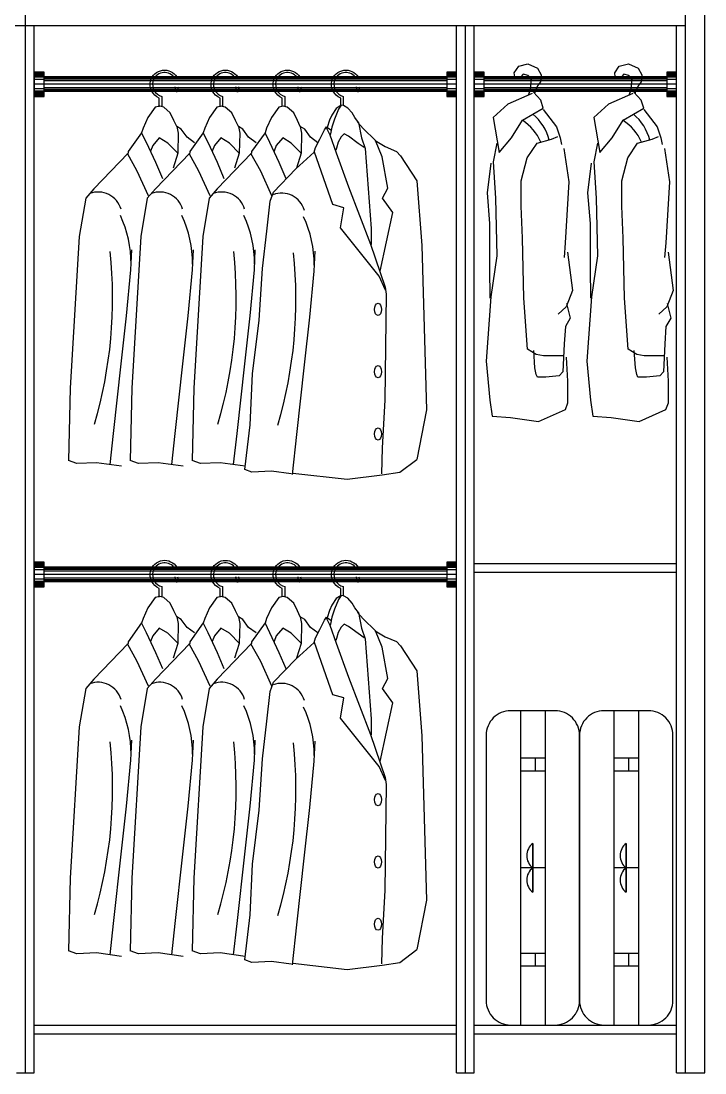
# Model space of a CAD drawing. Header units: millimetres. Extents: x 24776 to 57176, y -19492 to 15017.
# Drawn here: x 53958 to 55357, y 9169 to 11320 of the extents above; entities that cross this region are included whole.
import ezdxf

# ---------------------------------------------------------------- set-up
doc = ezdxf.new("R2010")
doc.units = ezdxf.units.MM
doc.styles.get("Standard").update_dxf_attribs({"font": 'arial.ttf'})

# ---------------------------------------------------------------- blocks, each defined once
blk = doc.blocks.new('SDFFAASF')
at = {"color": 250}
for p, q in [((47231.7, 12349.3), (47242, 12216.9)), ((47242, 12216.9), (47251.2, 11880.6)), ((47251.2, 11880.6), (47231.7, 11779.4))]:
    blk.add_line(p, q, dxfattribs=at)
for points in [[(46704.7, 12500.4), (46704.7, 12518.1, -0.375799), (46687, 12553.4, -0.662316), (46740.6, 12561.4)], [(46734.4, 12561.4, 0.616313), (46691.8, 12552.2, 0.413702), (46709.7, 12521.7), (46709.7, 12500.4)], [(46829.1, 12500.4), (46829.1, 12518.1, -0.375799), (46811.4, 12553.4, -0.662316), (46864.9, 12561.4)], [(46858.8, 12561.4, 0.616313), (46816.2, 12552.2, 0.413702), (46834.1, 12521.7), (46834.1, 12500.4)], [(46956.2, 12500.8), (46956.2, 12518.1, -0.375799), (46938.4, 12553.4, -0.662316), (46992, 12561.4)], [(46985.9, 12561.4, 0.616313), (46943.3, 12552.2, 0.413702), (46961.2, 12521.7), (46961.2, 12501.1)], [(47075.7, 12503.1), (47075.7, 12518.1, -0.375799), (47057.9, 12553.4, -0.662316), (47111.5, 12561.4)], [(47105.4, 12561.4, 0.616313), (47062.7, 12552.2, 0.413702), (47080.7, 12521.7), (47080.7, 12503.5)], [(46742.2, 12541.4, -0.068798), (46742.6, 12533.3, -1.055238), (46737.6, 12533.8, 0.07858), (46737.1, 12541.4)], [(46866.6, 12541.4, -0.068798), (46867, 12533.3, -1.055238), (46862, 12533.8, 0.07858), (46861.5, 12541.4)], [(46993.6, 12541.4, -0.068798), (46994, 12533.3, -1.055238), (46989.1, 12533.8, 0.07858), (46988.5, 12541.4)], [(47113.1, 12541.4, -0.068798), (47113.5, 12533.3, -1.055238), (47108.5, 12533.8, 0.07858), (47108, 12541.4)]]:
    blk.add_lwpolyline(points, format="xyb", dxfattribs=at)
for points in [[(46740.4, 12460.2), (46734.7, 12472.1), (46727.1, 12488), (46713.7, 12499.5), (46706, 12501.4), (46696.5, 12499.5), (46681.2, 12478.4), (46671.6, 12456.8), (46668.4, 12447.2)], [(46866.5, 12460.2), (46860.8, 12472.1), (46853.1, 12488), (46839.7, 12499.5), (46832.1, 12501.4), (46822.5, 12499.5), (46807.2, 12478.4), (46797.7, 12456.8), (46794.5, 12447.2)], [(46993.1, 12460.2), (46987.4, 12472.1), (46979.8, 12488), (46966.4, 12499.5), (46958.7, 12501.4), (46949.2, 12499.5), (46933.9, 12478.4), (46924.3, 12456.8), (46921.1, 12447.2)], [(47076.8, 12503.8), (47066.7, 12497.2), (47057.9, 12483.5), (47052.9, 12473), (47048, 12457.7)], [(47112.2, 12468.5), (47105, 12478.6), (47099.1, 12487.8), (47090.6, 12497.9), (47081.4, 12503.1), (47076.8, 12503.8), (47071.6, 12495.6), (47063.4, 12475.3), (47057.9, 12459), (47054.6, 12444.9), (47054.3, 12443)], [(46776.6, 12427), (46761.5, 12438.3), (46749.6, 12454.7), (46740.4, 12460.2), (46743.2, 12446.5), (46742.3, 12405.5), (46732.8, 12375.1)], [(46902.7, 12427), (46887.5, 12438.3), (46875.6, 12454.7), (46866.5, 12460.2), (46869.2, 12446.5), (46868.3, 12405.5), (46858.8, 12375.1)], [(46879.5, 11758.7), (46890.4, 11850.3), (46895.5, 11954), (46909.1, 12064.4), (46915.9, 12169.8), (46924.4, 12246.3), (46931.2, 12307.4), (46938, 12326.1), (46983.9, 12373.7), (47021.4, 12407.7), (47024.3, 12417.2), (47033, 12434), (47042.8, 12453), (47046.9, 12459.4), (47055.5, 12453), (47056.7, 12452.5)], [(47029.3, 12427), (47014.2, 12438.3), (47002.3, 12454.7), (46993.1, 12460.2), (46995.9, 12446.5), (46995, 12405.5), (46985.5, 12375.1)], [(47045.7, 12457.7), (47053.2, 12443.2), (47066.5, 12406.2), (47091.4, 12336.7), (47136.6, 12219.3), (47166.7, 12131.7), (47168.8, 12116.9), (47166, 11900.3), (47160.8, 11802.8), (47159.1, 11750.1)], [(47156.4, 12164.4), (47182.5, 12284.2), (47161.6, 12313.2), (47172.1, 12334.1), (47160.9, 12398.1), (47146.7, 12431.6), (47121.4, 12456.1), (47110.2, 12468.8)], [(47112.2, 12468.5), (47118.4, 12436.8), (47125.9, 12415.2), (47137.8, 12251.5), (47137.8, 12218.7)], [(46711.6, 12353.4), (46697.5, 12386.3), (46678.3, 12427.4), (46668.3, 12447.4), (46640.9, 12409.1), (46640.9, 12405.5), (46570.6, 12332.5), (46554.1, 12313.3), (46540.9, 12235.3), (46522.6, 11925.3), (46519.3, 11777.1)], [(46837.7, 12353.4), (46823.6, 12386.3), (46804.4, 12427.4), (46794.4, 12447.4), (46767, 12409.1), (46767, 12405.5), (46696.6, 12332.5), (46680.2, 12313.3), (46666.9, 12235.3), (46648.7, 11925.3), (46645.4, 11777.1)], [(46743, 12405.2), (46722, 12426.2), (46704.7, 12437), (46691.4, 12421.1), (46686.7, 12409.5)], [(46964.3, 12353.4), (46950.2, 12386.3), (46931, 12427.4), (46921, 12447.4), (46893.6, 12409.1), (46893.6, 12405.5), (46823.3, 12332.5), (46806.8, 12313.3), (46793.6, 12235.3), (46775.3, 11925.3), (46772, 11777.1)], [(46869, 12405.2), (46848, 12426.2), (46830.8, 12437), (46817.4, 12421.1), (46812.8, 12409.5)], [(46995.7, 12405.2), (46974.7, 12426.2), (46957.4, 12437), (46944.1, 12421.1), (46939.4, 12409.5)], [(47124, 12417.1), (47111.2, 12425.6), (47091.6, 12440), (47083.1, 12445.2), (47076.5, 12439), (47070.9, 12427.9), (47067.3, 12415.8), (47066, 12411.6)], [(47146, 12431.6), (47166.9, 12418.9), (47189.9, 12409.2), (47198.1, 12400.3)], [(46682.5, 12318.4), (46659.5, 12368.5), (46639.4, 12404.9)], [(46808.6, 12318.4), (46785.6, 12368.5), (46765.5, 12404.9)], [(46935.2, 12318.4), (46912.2, 12368.5), (46892.1, 12404.9)], [(47167.7, 12125.5), (47154.6, 12154.2), (47075.6, 12252.9), (47082.2, 12294), (47060, 12300.5), (47022.1, 12407.4)], [(47198.1, 12400.3), (47231.7, 12349.3)], [(46604, 11768.8), (46611, 11832.6), (46627, 11974.8), (46637.7, 12072.6), (46646.6, 12166.8), (46648.3, 12207.7)], [(46730.1, 11768.8), (46737, 11832.6), (46753, 11974.8), (46763.7, 12072.6), (46772.6, 12166.8), (46774.4, 12207.7)], [(46856.7, 11768.8), (46863.7, 11832.6), (46879.7, 11974.8), (46890.4, 12072.6), (46899.3, 12166.8), (46901, 12207.7)], [(46977.1, 11748.6), (46985.9, 11830.4), (47002, 11972.6), (47012.6, 12070.3), (47021.5, 12164.5), (47023.3, 12205.4)], [(46627.7, 11765.6), (46576.2, 11772.6), (46536.1, 11770.8), (46519.3, 11777.1)], [(46753.7, 11765.6), (46702.3, 11772.6), (46662.2, 11770.8), (46645.4, 11777.1)], [(46880.3, 11765.6), (46828.9, 11772.6), (46788.8, 11770.8), (46772, 11777.1)], [(46978, 11751.4), (47089.2, 11738.6), (47160.3, 11747.7), (47196.7, 11753.2), (47231.7, 11779.4)], [(46974.4, 11749.6), (46934.3, 11755), (46894.2, 11753.2), (46879.5, 11758.7)]]:
    blk.add_lwpolyline(points, dxfattribs=at)
for centre, radius, start, end in [((46579.8, 12277.7), 48.4, 15.7523, 111.1565), ((46705.9, 12277.7), 48.4, 15.7523, 111.1565), ((46832.5, 12277.7), 48.4, 15.7523, 111.1565), ((46954.8, 12275.5), 48.4, 15.7523, 111.1565), ((46413.5, 12179.2), 233.4, 359.9116, 24.988), ((46539.5, 12179.2), 233.4, 359.9116, 24.988), ((46666.2, 12179.2), 233.4, 359.9116, 24.988), ((46788.4, 12176.9), 233.4, 359.9116, 24.988), ((45699.6, 12109.3), 909.7, 343.5409, 5.9886), ((45952.3, 12109.3), 909.7, 343.5409, 5.9886), ((46074.6, 12107.1), 909.7, 343.5409, 5.9886)]:
    blk.add_arc(centre, radius, start, end, dxfattribs=at)
for centre in [(47152.1, 12086.1), (47152.1, 11958.7), (47152.1, 11831.3)]:
    blk.add_ellipse(centre, major_axis=(0, 12.4), ratio=0.580645, dxfattribs=at)
blk = doc.blocks.new('DFSTGDGSDGF')
at = {"color": 250}
for p, q in [((47389.8, 10397.7), (47399.1, 10411.1)), ((47399.1, 10411.1), (47417.8, 10416.2)), ((47417.8, 10416.2), (47437.4, 10407)), ((47390.9, 10389.3), (47389.8, 10397.7)), ((47408.5, 10394.7), (47403.6, 10389.3)), ((47418.7, 10392.6), (47408.5, 10394.7)), ((47425.3, 10383.4), (47418.7, 10392.6)), ((47437.4, 10407), (47444.9, 10393.6)), ((47444.9, 10393.6), (47444, 10379.2)), ((47423.4, 10363.8), (47425.3, 10383.4)), ((47437.4, 10371), (47431.8, 10357.6)), ((47444, 10379.2), (47437.4, 10371)), ((47426.6, 10355.6), (47376.7, 10333.6)), ((47418.9, 10352.2), (47423.4, 10363.8)), ((47444.1, 10341.9), (47429.1, 10358.3)), ((47431.8, 10357.6), (47431.6, 10355.6)), ((47376.7, 10333.6), (47346.8, 10306.2)), ((47406.7, 10300.7), (47449.1, 10325.4)), ((47449.1, 10325.4), (47444.1, 10341.9)), ((47346.8, 10306.2), (47359.3, 10234.9)), ((47449.1, 10322.7), (47476.5, 10287)), ((47384.2, 10265), (47406.7, 10300.7)), ((47476.5, 10287), (47484, 10265)), ((47359.3, 10234.9), (47384.2, 10265)), ((47436.6, 10254.1), (47466.5, 10262.3)), ((47466.5, 10262.3), (47479, 10267.8)), ((47484, 10265), (47486.5, 10251.3)), ((47354.3, 10254.1), (47346.8, 10215.7)), ((47416.6, 10223.9), (47436.6, 10254.1)), ((47491.5, 10243.1), (47501.4, 10174.5)), ((47404.2, 10177.2), (47416.6, 10223.9)), ((47341.8, 10212.9), (47334.3, 10152.6)), ((47346.8, 10215.7), (47351.8, 10141.6)), ((47404.2, 10125.1), (47404.2, 10177.2)), ((47501.4, 10174.5), (47494.3, 10050.4)), ((47334.3, 10152.6), (47339.3, 10089.4)), ((47351.8, 10141.6), (47354.3, 10023.6)), ((47406.7, 10059.3), (47404.2, 10125.1)), ((47339.3, 10089.4), (47339.3, 9998.9)), ((47409.7, 9937), (47406.7, 10059.3)), ((47494.3, 10050.4), (47491.8, 10020.2)), ((47499.2, 10031.2), (47508.9, 9952.3)), ((47354.3, 10023.6), (47342.4, 9939.7)), ((47339.3, 9998.9), (47339.9, 9937)), ((47342.4, 9939.7), (47332.4, 9808)), ((47508.9, 9952.3), (47496.5, 9919.3)), ((47417.2, 9832.7), (47409.7, 9937)), ((47496.5, 9919.3), (47479.6, 9904)), ((47497, 9926), (47504.5, 9895.8)), ((47504.5, 9895.8), (47494.5, 9879.3)), ((47494.5, 9879.3), (47492, 9843.7)), ((47434.7, 9821.7), (47417.2, 9832.7)), ((47492, 9843.7), (47489.5, 9786.1)), ((47432.2, 9794.3), (47429.7, 9830)), ((47449.6, 9819), (47434.7, 9821.7)), ((47489.5, 9819), (47449.6, 9819)), ((47499.5, 9766.9), (47497, 9816.2)), ((47332.4, 9808), (47339.9, 9728.4)), ((47434.7, 9780.6), (47432.2, 9794.3)), ((47437.2, 9775.1), (47434.7, 9780.6)), ((47454.6, 9775.1), (47437.2, 9775.1)), ((47482, 9777.8), (47454.6, 9775.1)), ((47489.5, 9786.1), (47482, 9777.8)), ((47499.5, 9723), (47499.5, 9766.9)), ((47339.9, 9728.4), (47344.9, 9695.5)), ((47494.5, 9709.2), (47499.5, 9723)), ((47439.6, 9684.5), (47494.5, 9709.2)), ((47344.9, 9695.5), (47382.3, 9692.8)), ((47382.3, 9692.8), (47439.6, 9684.5))]:
    blk.add_line(p, q, dxfattribs=at)
for centre, radius, start, end in [((47363, 10234.8), 101.7, 14.396, 50.3332), ((47348.8, 10213.4), 104.7, 24.1139, 56.4947)]:
    blk.add_arc(centre, radius, start, end, dxfattribs=at)
blk = doc.blocks.new('dsfdgfds')
at = {"color": 250, "elevation": -960}
for points in [[(56224.3, 10002.9), (56766.9, 10002.9, 0.414214), (56816.9, 10052.9), (56816.9, 10143.9, 0.414214), (56766.9, 10193.9), (56224.3, 10193.9, 0.414214), (56174.3, 10143.9), (56174.3, 10052.9, 0.414214)], [(56224.3, 9811.9), (56766.9, 9811.9, 0.414214), (56816.9, 9861.9), (56816.9, 9952.9, 0.414214), (56766.9, 10002.9), (56224.3, 10002.9, 0.414214), (56174.3, 9952.9), (56174.3, 9861.9, 0.414214)]]:
    blk.add_lwpolyline(points, format="xyb", close=True, dxfattribs=at)
for points in [[(56174.3, 10123.4), (56816.9, 10123.4)], [(56271.6, 10123.4), (56271.6, 10073.4)], [(56297.6, 10123.4), (56297.6, 10073.4)], [(56495.6, 10123.4), (56495.6, 10073.4)], [(56670.6, 10123.4), (56670.6, 10073.4)], [(56696.6, 10123.4), (56696.6, 10073.4)], [(56271.6, 10103.4), (56297.6, 10103.4)], [(56445.6, 10098.4), (56545.6, 10098.4)], [(56670.6, 10103.4), (56696.6, 10103.4)], [(56174.3, 10073.4), (56816.9, 10073.4)], [(56174.3, 9932.4), (56816.9, 9932.4)], [(56271.6, 9932.4), (56271.6, 9882.4)], [(56297.6, 9932.4), (56297.6, 9882.4)], [(56495.6, 9932.4), (56495.6, 9882.4)], [(56670.6, 9932.4), (56670.6, 9882.4)], [(56696.6, 9932.4), (56696.6, 9882.4)], [(56271.6, 9912.4), (56297.6, 9912.4)], [(56445.6, 9907.4), (56545.6, 9907.4)], [(56670.6, 9912.4), (56696.6, 9912.4)], [(56174.3, 9882.4), (56816.9, 9882.4)]]:
    blk.add_lwpolyline(points, dxfattribs=at)
for points in [[(56445.6, 10098.4), (56445.6, 10098.4, 0.5), (56495.6, 10098.4, 0.5), (56545.6, 10098.4), (56445.6, 10098.4)], [(56445.6, 9907.4), (56445.6, 9907.4, 0.5), (56495.6, 9907.4, 0.5), (56545.6, 9907.4), (56445.6, 9907.4)]]:
    blk.add_lwpolyline(points, format="xyb", dxfattribs=at)
at = {"color": 250, "flags": 9}
for tag in ['XSIZE', 'YSIZE', 'ZSIZE']:
    blk.add_attdef(tag, (56224.3, 9811.9, -960), '', height=0.5, dxfattribs=at)

msp = doc.modelspace()

# ---------------------------------------------------------------- linework, layer by layer
at = {"color": 255}
for p, q in [((55316.8, 9169.4), (55316.8, 11869.4)), ((55356.8, 9169.4), (55356.8, 11869.4)), ((53966.8, 9169.4), (53966.8, 11829.4)), ((53507.8, 11311.4), (54866.8, 11311.4)), ((53984.8, 9169.4), (53984.8, 11311.4)), ((54848.8, 9169.4), (54848.8, 11311.4)), ((54866.8, 9169.4), (54866.8, 11311.4)), ((54866.8, 11311.4), (55316.8, 11311.4)), ((54866.8, 11311.4), (54884.8, 11311.4)), ((54884.8, 9169.4), (54884.8, 11311.4)), ((55298.8, 9169.4), (55298.8, 11311.4)), ((54828.8, 11206.1), (54004.8, 11206.1)), ((55278.8, 11206.1), (54904.8, 11206.1)), ((54828.8, 11176.1), (54004.8, 11176.1)), ((55278.8, 11176.1), (54904.8, 11176.1)), ((54828.8, 10203.6), (54004.8, 10203.6)), ((54884.8, 10211.4), (55298.8, 10211.4)), ((54884.8, 10193.4), (55298.8, 10193.4)), ((54828.8, 10173.6), (54004.8, 10173.6)), ((53984.8, 9267.4), (54848.8, 9267.4)), ((53984.8, 9249.4), (54848.8, 9249.4)), ((54884.8, 9267.4), (55298.8, 9267.4)), ((54884.8, 9249.4), (55298.8, 9249.4)), ((53948.8, 9169.4), (53984.8, 9169.4)), ((54848.8, 9169.4), (54884.8, 9169.4)), ((55298.8, 9169.4), (55356.8, 9169.4))]:
    msp.add_line(p, q, dxfattribs=at)
at = {"color": 250}
for p, q in [((54004.8, 11215.6), (53984.8, 11215.6)), ((54004.8, 11215), (53984.8, 11215)), ((54004.8, 11214.2), (53984.8, 11214.2)), ((54004.8, 11213.2), (53984.8, 11213.2)), ((54004.8, 11212), (53984.8, 11212)), ((54004.8, 11210.3), (53984.8, 11210.3)), ((54004.8, 11208.2), (53984.8, 11208.2)), ((54848.8, 11215.6), (54828.8, 11215.6)), ((54848.8, 11215), (54828.8, 11215)), ((54848.8, 11214.2), (54828.8, 11214.2)), ((54848.8, 11213.2), (54828.8, 11213.2)), ((54848.8, 11212), (54828.8, 11212)), ((54848.8, 11210.3), (54828.8, 11210.3)), ((54848.8, 11208.2), (54828.8, 11208.2)), ((54904.8, 11215.6), (54884.8, 11215.6)), ((54904.8, 11215), (54884.8, 11215)), ((54904.8, 11214.2), (54884.8, 11214.2)), ((54904.8, 11213.2), (54884.8, 11213.2)), ((54904.8, 11212), (54884.8, 11212)), ((54904.8, 11210.3), (54884.8, 11210.3)), ((54904.8, 11208.2), (54884.8, 11208.2)), ((55298.8, 11215.6), (55278.8, 11215.6)), ((55298.8, 11215), (55278.8, 11215)), ((55298.8, 11214.2), (55278.8, 11214.2)), ((55298.8, 11213.2), (55278.8, 11213.2)), ((55298.8, 11212), (55278.8, 11212)), ((55298.8, 11210.3), (55278.8, 11210.3)), ((55298.8, 11208.2), (55278.8, 11208.2)), ((54004.8, 11205.5), (53984.8, 11205.5)), ((54004.8, 11200.7), (53984.8, 11200.7)), ((54004.8, 11191.1), (53984.8, 11191.1)), ((54828.8, 11205.7), (54004.8, 11205.7)), ((54828.8, 11204.8), (54004.8, 11204.8)), ((54828.8, 11203.6), (54004.8, 11203.6)), ((54828.8, 11201.7), (54004.8, 11201.7)), ((54828.8, 11198.2), (54004.8, 11198.2)), ((54828.8, 11191.1), (54004.8, 11191.1)), ((54848.8, 11205.5), (54828.8, 11205.5)), ((54848.8, 11200.7), (54828.8, 11200.7)), ((54848.8, 11191.1), (54828.8, 11191.1)), ((54904.8, 11205.5), (54884.8, 11205.5)), ((54904.8, 11200.7), (54884.8, 11200.7)), ((54904.8, 11191.1), (54884.8, 11191.1)), ((55278.8, 11205.7), (54904.8, 11205.7)), ((55278.8, 11204.8), (54904.8, 11204.8)), ((55278.8, 11203.6), (54904.8, 11203.6)), ((55278.8, 11201.7), (54904.8, 11201.7)), ((55278.8, 11198.2), (54904.8, 11198.2)), ((55278.8, 11191.1), (54904.8, 11191.1)), ((55298.8, 11205.5), (55278.8, 11205.5)), ((55298.8, 11200.7), (55278.8, 11200.7)), ((55298.8, 11191.1), (55278.8, 11191.1)), ((54004.8, 11181.5), (53984.8, 11181.5)), ((54004.8, 11176.7), (53984.8, 11176.7)), ((54004.8, 11174), (53984.8, 11174)), ((54004.8, 11171.9), (53984.8, 11171.9)), ((54004.8, 11170.2), (53984.8, 11170.2)), ((54004.8, 11169), (53984.8, 11169)), ((54004.8, 11167.9), (53984.8, 11167.9)), ((54004.8, 11167.2), (53984.8, 11167.2)), ((54004.8, 11166.6), (53984.8, 11166.6)), ((54828.8, 11184), (54004.8, 11184)), ((54828.8, 11180.5), (54004.8, 11180.5)), ((54828.8, 11178.6), (54004.8, 11178.6)), ((54828.8, 11177.4), (54004.8, 11177.4)), ((54828.8, 11176.5), (54004.8, 11176.5)), ((54848.8, 11181.5), (54828.8, 11181.5)), ((54848.8, 11176.7), (54828.8, 11176.7)), ((54848.8, 11174), (54828.8, 11174)), ((54848.8, 11171.9), (54828.8, 11171.9)), ((54848.8, 11170.2), (54828.8, 11170.2)), ((54848.8, 11169), (54828.8, 11169)), ((54848.8, 11167.9), (54828.8, 11167.9)), ((54848.8, 11167.2), (54828.8, 11167.2)), ((54848.8, 11166.6), (54828.8, 11166.6)), ((54904.8, 11181.5), (54884.8, 11181.5)), ((54904.8, 11176.7), (54884.8, 11176.7)), ((54904.8, 11174), (54884.8, 11174)), ((54904.8, 11171.9), (54884.8, 11171.9)), ((54904.8, 11170.2), (54884.8, 11170.2)), ((54904.8, 11169), (54884.8, 11169)), ((54904.8, 11167.9), (54884.8, 11167.9)), ((54904.8, 11167.2), (54884.8, 11167.2)), ((54904.8, 11166.6), (54884.8, 11166.6)), ((55278.8, 11184), (54904.8, 11184)), ((55278.8, 11180.5), (54904.8, 11180.5)), ((55278.8, 11178.6), (54904.8, 11178.6)), ((55278.8, 11177.4), (54904.8, 11177.4)), ((55278.8, 11176.5), (54904.8, 11176.5)), ((55298.8, 11181.5), (55278.8, 11181.5)), ((55298.8, 11176.7), (55278.8, 11176.7)), ((55298.8, 11174), (55278.8, 11174)), ((55298.8, 11171.9), (55278.8, 11171.9)), ((55298.8, 11170.2), (55278.8, 11170.2)), ((55298.8, 11169), (55278.8, 11169)), ((55298.8, 11167.9), (55278.8, 11167.9)), ((55298.8, 11167.2), (55278.8, 11167.2)), ((55298.8, 11166.6), (55278.8, 11166.6)), ((54004.8, 10213.1), (53984.8, 10213.1)), ((54004.8, 10212.5), (53984.8, 10212.5)), ((54004.8, 10211.7), (53984.8, 10211.7)), ((54004.8, 10210.7), (53984.8, 10210.7)), ((54004.8, 10209.4), (53984.8, 10209.4)), ((54004.8, 10207.7), (53984.8, 10207.7)), ((54004.8, 10205.7), (53984.8, 10205.7)), ((54004.8, 10202.9), (53984.8, 10202.9)), ((54004.8, 10198.2), (53984.8, 10198.2)), ((54828.8, 10203.2), (54004.8, 10203.2)), ((54828.8, 10202.2), (54004.8, 10202.2)), ((54828.8, 10201), (54004.8, 10201)), ((54828.8, 10199.2), (54004.8, 10199.2)), ((54848.8, 10213.1), (54828.8, 10213.1)), ((54848.8, 10212.5), (54828.8, 10212.5)), ((54848.8, 10211.7), (54828.8, 10211.7)), ((54848.8, 10210.7), (54828.8, 10210.7)), ((54848.8, 10209.4), (54828.8, 10209.4)), ((54848.8, 10207.7), (54828.8, 10207.7)), ((54848.8, 10205.7), (54828.8, 10205.7)), ((54848.8, 10202.9), (54828.8, 10202.9)), ((54848.8, 10198.2), (54828.8, 10198.2)), ((54004.8, 10188.6), (53984.8, 10188.6)), ((54004.8, 10178.9), (53984.8, 10178.9)), ((54828.8, 10195.7), (54004.8, 10195.7)), ((54828.8, 10188.6), (54004.8, 10188.6)), ((54828.8, 10181.4), (54004.8, 10181.4)), ((54828.8, 10177.9), (54004.8, 10177.9)), ((54828.8, 10176.1), (54004.8, 10176.1)), ((54828.8, 10174.9), (54004.8, 10174.9)), ((54848.8, 10188.6), (54828.8, 10188.6)), ((54848.8, 10178.9), (54828.8, 10178.9)), ((54004.8, 10174.2), (53984.8, 10174.2)), ((54004.8, 10171.5), (53984.8, 10171.5)), ((54004.8, 10169.4), (53984.8, 10169.4)), ((54004.8, 10167.7), (53984.8, 10167.7)), ((54004.8, 10166.4), (53984.8, 10166.4)), ((54004.8, 10165.4), (53984.8, 10165.4)), ((54004.8, 10164.7), (53984.8, 10164.7)), ((54004.8, 10164), (53984.8, 10164)), ((54828.8, 10174), (54004.8, 10174)), ((54848.8, 10174.2), (54828.8, 10174.2)), ((54848.8, 10171.5), (54828.8, 10171.5)), ((54848.8, 10169.4), (54828.8, 10169.4)), ((54848.8, 10167.7), (54828.8, 10167.7)), ((54848.8, 10166.4), (54828.8, 10166.4)), ((54848.8, 10165.4), (54828.8, 10165.4)), ((54848.8, 10164.7), (54828.8, 10164.7)), ((54848.8, 10164), (54828.8, 10164))]:
    msp.add_line(p, q, dxfattribs=at)
at = {"color": 255}
for points in [[(54004.8, 11216.1), (53984.8, 11216.1), (53984.8, 11166.1), (54004.8, 11166.1)], [(54848.8, 11216.1), (54828.8, 11216.1), (54828.8, 11166.1), (54848.8, 11166.1)], [(54904.8, 11216.1), (54884.8, 11216.1), (54884.8, 11166.1), (54904.8, 11166.1)], [(55298.8, 11216.1), (55278.8, 11216.1), (55278.8, 11166.1), (55298.8, 11166.1)], [(54004.8, 10213.6), (53984.8, 10213.6), (53984.8, 10163.6), (54004.8, 10163.6)], [(54848.8, 10213.6), (54828.8, 10213.6), (54828.8, 10163.6), (54848.8, 10163.6)]]:
    msp.add_lwpolyline(points, close=True, dxfattribs=at)

# ---------------------------------------------------------------- block references
at = {"color": 250}
for p in [(7576.7, 816.8), (7782.5, 816.8)]:
    msp.add_blockref('DFSTGDGSDGF', p, dxfattribs=at)
at = {"color": 255}
for p in [(7535.9, -1355.3), (7535.9, -2357.8)]:
    msp.add_blockref('SDFFAASF', p, dxfattribs=at)
at = {"color": 250, "rotation": 270}
msp.add_blockref('dsfdgfds', (45097.3, 66084.4, 960), dxfattribs=at)

doc.saveas('drawing.dxf')
